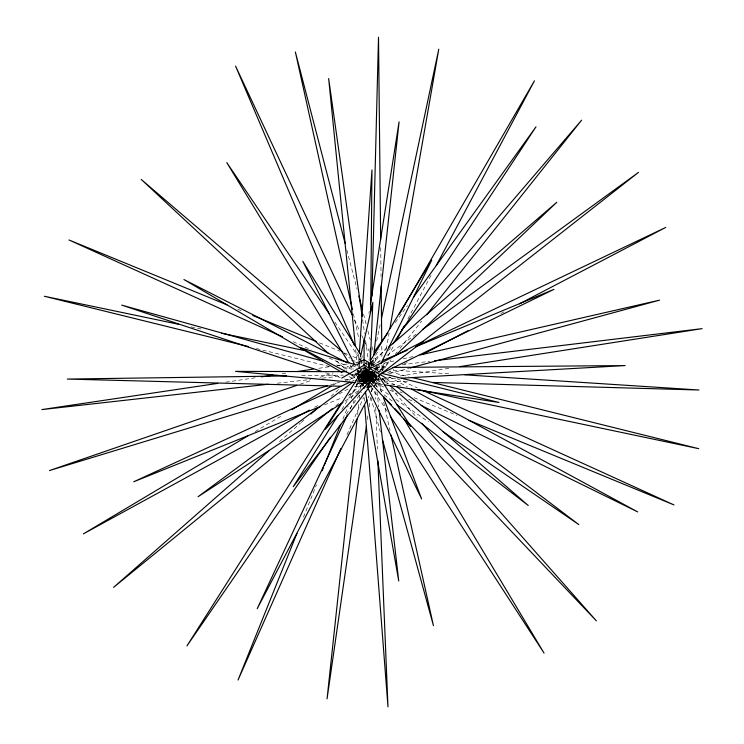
<?xml version="1.0" encoding="UTF-8"?>
<svg xmlns="http://www.w3.org/2000/svg" width="744" height="744" viewBox="0 0 744 744"><rect width="100%" height="100%" fill="white"/><g stroke="black" fill="none" stroke-linecap="round" stroke-linejoin="round"><path stroke-width="0.56" stroke-dasharray="3.72 2.79" d="M369.842 378.789L370.159 371.442M368.029 369.368L365.927 370.363L365.918 371.107L369.982 380.296M358.05 373.665L358.664 377.459L359.919 379.049L361.584 379.812L363.416 379.635C367.564 377.71 368.671 371.368 365.378 368.178L363.704 367.415M368.726 378.538L367.843 368.792M376.836 376.808L372.298 376.278L369.945 375.181L370.066 370.531M370.242 363.565L370.298 361.24M370.261 364.16L370.363 361.872M371.526 380.296C372.326 375.794 367.769 371.247 363.267 372.121L361.677 373.051L360.775 374.651C360.087 378.538 363.305 382.211 367.015 382.946M372.865 381.895L372.688 377.255L371.228 374.734L351.512 375.013M362.207 371.73L362.449 376.538L364.337 379.821L384.127 379.17M373.423 383.272C376.464 379.979 375.404 373.776 371.293 371.87L367.899 372.084L366.969 372.986L366.904 374.306C368.633 378.036 373.414 380.361 377.413 379.282L378.343 378.38L373.469 387.633M358.171 370.233L357.613 378.333L357.883 376.78C360.366 373.181 366.29 372.837 369.433 375.767L370.112 377.236M358.803 360.97L359.045 357.501M371.144 371.209L367.35 371.005L364.56 373.293L365.183 376.929L368.866 379.784M366.857 382.732L364.83 373.6L365.862 372.251L369.154 370.493M370.54 377.943L370.373 373.144L369.34 371.163L366.122 369.508L364.439 370.084C360.942 372.884 361.054 379.18 364.839 381.681L366.56 382.053L368.252 381.477M357.538 414.585L358.654 404.178M359.278 398.403L359.65 394.934M360.273 389.159L362.254 370.67M372 372.279L371.126 380.361L368.038 372.939L365.927 370.363M372.744 365.351L373.497 358.431M387.178 411.33L363.146 374.288L367.434 370.717M367.35 419.514L368.178 413.776M369.173 406.875L370.503 397.677M371.33 391.93L371.991 387.336M372.66 382.732L374.148 372.391M371.972 371.572C371.786 375.236 369.173 378.984 365.425 379.617L363.835 379.282L362.756 378.129L362.347 376.343L363.677 372L365.211 370.112M366.987 382.844L362.207 382.295L358.98 380.193L359.343 374.334M360.97 364.002L361.51 360.561M361.686 359.417L362.412 354.823M368.912 313.503L369.275 311.215M382.695 369.712L383.699 363.993M386.303 349.113L389.103 333.079M368.615 378.928C369.731 375.292 367.536 371.275 364.337 369.48M372.363 371.749L371.433 377.227L373.907 373.702M368.113 379.858L369.331 375.813L371.228 374.734M378.166 376.687L370.242 374.52L369.656 374.065L370.382 370.652M371.591 364.978L372.558 360.431M376.669 341.124L380.286 324.077M359.631 360.291L360.133 358.059M375.023 371.377C374.623 375.143 371.237 378.668 367.303 378.315L365.63 377.552L364.56 376.055L364.272 374.055L366.067 369.768M370.261 380.017L370.577 376.287L369.852 374.604L362.384 370.512M367.155 369.163L366.243 375.032L366.429 380.324L370.233 380.696M369.945 375.181L371.154 374.148L375.209 373.795M368.224 371.256L367.118 375.785L367.238 378.724L380.268 381.635M370.838 372.623L369.34 376.938L367.759 378.994M358.078 372.856L358.831 370.54M375.822 369.489L376.418 367.731M372.4 380.696L372.642 377.822L366.783 369.182M351.168 374.939L371.944 372.614L372.195 371.916M371.47 380.007L372.037 377.152L363.23 369.601M372.93 383.281L373.953 379.394L373.218 375.683L362.105 372.102M303.468 517.182L316.47 484.828M342.91 419.03L348.108 406.094M351.14 398.542L361.547 372.651M374.985 373.107L372.586 377.189L355.66 373.014M372.921 371.851L371.833 375.785L372.586 377.189M346.983 434.775L363.491 397.612M367.731 388.052L369.619 383.811M370.094 382.742L374.334 373.19M350.303 408.763L354.228 400.346M357.659 392.981L366.969 372.986M376.027 375.134L367.201 376.269L368.429 375.376L374.716 373.786M369.294 370.661L367.369 374.874L366.755 378.157L381.793 384.36M370.279 372.521L366.755 378.157M371.805 381.839L375.739 374.093M376.25 373.051L379.812 365.797M358.617 378.919L359.213 377.766C362.644 375.46 367.917 376.12 370.763 379.087L371.135 381.291L378.343 377.524M368.066 397.91L369.145 395.854M371.312 391.744L372.93 388.656M367.48 369.405L365.146 373.423C367.22 376.873 371.368 379.245 375.302 379.886L376.789 377.413L374.204 380.277L369.87 377.255L365.723 372.995L365.425 372.307L368.457 368.782M379.524 372.279L384.434 363.044M388.247 355.855L394.255 344.565M407.889 318.906L431.343 274.778M373.107 382.779L373.869 381.347C374.316 377.078 370.484 372.549 366.113 372.735L364.7 373.451L363.937 374.883L363.928 376.808L364.681 378.928L367.285 381.97M366.467 368.959C364.96 372.688 365.555 377.431 367.397 380.956M371.209 372.521L368.568 376.445L365.806 378.157L364.913 377.785L364.746 374.874L368.15 368.847M365.667 368.54L360.58 376.976L360.626 378.761C362.04 382.397 366.56 383.997 370.14 382.89M370.968 363.37L373.293 359.352M375.618 355.325L379.115 349.289M366.746 380.593L368.113 371.795L367.052 369.033M341.803 409.479L364.56 373.293M357.046 378.101L359.538 374.176M357.706 378.064L360.775 373.218M368.754 380.612L373.86 372.865M374.502 371.888L378.966 365.109M388.545 350.582L391.093 346.704M346.174 414.315L361.305 392.302M369.861 379.858L374.464 373.163M365.518 364.011L367.545 361.184M395.278 322.589L407.461 305.654M371.712 383.895L376.241 377.878L375.618 374.241M368.903 387.568L371.005 384.815M368.736 381.272L361.835 381.849L358.878 380.519L358.673 379.57C361.528 376.408 367.406 376.241 370.856 378.557L370.307 380.454M381.858 371.098L390.544 360.189M395.603 353.828L397.054 352.005M399.947 348.369L421.662 321.092M372.465 381.998L374.316 378.677L374.316 376.715L371.656 372.214L370.466 374.399L367.155 377.543L364.225 377.812L363.481 376.743L363.983 372.986L366.727 369.033M371.033 379.896L372.205 378.482L372.502 376.669C371.721 372.158 365.881 369.452 361.947 371.805M371.479 365.257L386.592 347.625M371.647 385.941L370.717 386.945L363.956 386.871M375.116 384.462L376.018 383.495C377.106 379.533 374.957 374.669 371.219 372.902L369.917 372.995L369.015 373.962L368.643 375.646L369.377 379.338M365.146 373.423L365.555 373.004C369.489 373.646 373.627 376.018 375.701 379.468M368.531 383.606L370.214 381.849M370.01 379.7L375.897 374.111M376.743 373.311L391.046 359.715M279.474 441.592L300.427 423.178M301.301 422.415L303.924 420.109M330.987 396.329L339.72 388.656M349.327 380.212L358.05 372.539M365.034 366.401L367.657 364.095M363.239 369.089L364.997 367.573M370.279 363.016L386.117 349.364M369.656 374.065L375.227 374.362M335.814 405.824L340.306 402.141M348.406 395.529L374.492 374.213M368.261 369.442L364.793 372.539L363.212 375.023L367.49 379.756M369.647 372.047L365.964 374.753L363.491 375.543M370.875 380.733L372.418 381.067L376.994 377.478M370.624 381.895L376.976 377.003M371.396 385.811L370.028 386.861L368.708 387.01L367.666 386.238M358.19 378.278L364.7 373.451M369.554 379.487L365.23 372.242L365.22 371.275L368.038 369.219M372.735 365.806L380.249 360.329M386.824 355.548L415.942 334.354M375.711 374.288C372.902 376.436 368.819 377.561 365.509 375.943L364.709 374.892M344.9 401.128L357.548 392.906M366.299 387.206L370.187 384.676M361.454 375.45L365.313 374.009L369.945 375.283M368.559 372.177L364.262 373.934L361.826 373.804M255.108 431.594L283.064 414.947M332.987 385.206L337.981 382.239M364.067 371.014L368.959 368.196M369.247 371.647L363.146 374.288M314.628 407.312L318.711 405.089M339.087 393.939L349.271 388.359M356.404 384.462L374.743 374.427L374.706 373.683M367.657 369.908L365.518 371.07L362.756 374.753L362.561 376.706L365.741 383.532M368.661 380.193C365.62 382.258 361.054 382.425 358.292 379.803M387.615 372.688L393.799 369.452M404.094 364.076L407.191 362.458M500.926 313.503L504.014 311.894M363.267 372.121L368.345 369.508M376.901 374.79L372.632 376.631L367.927 377.162L363.835 367.545M375.209 379.31L371.219 380.342M376.976 375.627L366.094 380.649L362.533 378.975L360.022 374.883M363.76 368.206L364.951 367.648M365.583 380.212L366.773 379.654C369.052 376.752 368.801 372.521 367.294 369.331M351.996 381.254L354.107 380.277M358.32 378.333L369.917 372.995M363.184 368.615L365.332 367.722M370.689 365.49L380.333 361.491M365.22 371.275L365.76 371.051C369.098 373.228 371.926 377.078 372.418 381.067M324.468 404.876L342.789 397.491M349.252 394.887L357.873 391.409M366.494 387.94L371.879 385.764M374.39 372.884L368.596 375.729L367.927 377.162M300.074 384.229L311.057 380.444M319.855 377.413L333.042 372.874M344.026 369.089L353.921 365.676M355.018 365.295L362.709 362.654M363.76 367.973L364.681 367.657C368.168 370.084 369.08 375.906 367.211 379.607L365.257 379.31L364.253 377.85L362.821 371.079M367.787 384.685L369.954 384.006M330.671 384.862L339.562 382.156M345.123 380.454L372.902 371.991L372.316 372.028M366.299 379.924L376.371 377.18M388.684 373.832L408.837 368.354M383.885 363.258L396.32 360.412M403.099 358.859L413.264 356.534M363.109 368.447L364.886 368.048M365.425 372.307L370.177 375.246L374.613 380.193M371.423 380.491L380.612 379.049M381.756 378.863L386.35 378.147M387.503 377.971L390.944 377.431M400.132 375.99L449.506 368.243M225.767 382.174L256.801 377.543M282.088 373.776L287.835 372.921M318.869 368.299L329.22 366.755M337.264 365.555L347.606 364.011M355.651 362.812L357.948 362.468M363.621 368.373L365.22 368.141M369.182 371.117L365.36 372.279L362.765 375.246L364.188 384.806M375.701 367.852L388.387 366.327M402.225 364.672L429.911 361.342M372.167 374.911L370.856 375.06C367.769 377.069 366.643 381.151 367.034 384.667M277.298 383.216L310.769 379.468M322.31 378.175L340.78 376.111M385.28 379.105L395.715 378.519M301.627 375.729L343.384 375.134M375.404 367.564L385.866 367.48M368.959 370.726L362.784 370.094M356.832 371.721L360.291 371.73M361.445 371.73L369.536 371.758L366.783 374.213L366.215 376.418L367.099 381.142M354.683 386.62L362.793 386.834M368.578 373.674L366.959 373.627C362.933 375.125 360.598 380.575 362.709 384.416M371.386 380.723L379.524 380.956M384.174 381.086L409.73 381.812M363.965 367.954L365.825 368.029M373.33 368.894L382.593 369.489M393.027 370.168L449.813 373.851M357.436 382.797L368.931 383.867M373.414 383.113L382.546 384.518M374.743 374.427L372.484 371.963M367.127 381.802C363.453 381.486 360.626 378.315 359.361 375.041M368.122 370.028L364.541 369.275M191.106 326.886L203.624 329.499M351.54 360.384L358.366 361.807M365.192 363.23L367.471 363.704M368.606 363.946L374.297 365.127M384.815 382.593L400.737 385.941M256.401 348.536L329.722 366.615M375.143 368.299L383.03 370.261M389.8 371.944L408.968 376.706M367.564 380.835L361.909 377.943L359.25 374.66M336.39 364.941L352.042 369.303M357.632 370.856L360.989 371.795M366.904 380.761L362.533 378.743L360.477 375.032M325.705 372.753L340.045 377.506M344.453 378.966L348.862 380.435M356.581 382.993L363.202 385.187M371.684 371.963L373.2 372.502M237.755 309.262L242.06 311.029M319.464 342.817L339.887 351.196M344.184 352.963L347.411 354.293M352.786 356.497L360.31 359.584M371.061 364.002L374.288 365.323M400.058 391.893L402.206 392.786M414.027 397.659L456.993 415.394M293.173 341.71L311.15 349.875M329.127 358.031L353.456 369.071M361.919 372.911L371.433 377.227M373.897 368.103L381.291 371.479M397.138 378.705L417.217 387.857M374.864 373.73L372.437 372.056M364.913 377.785L368.029 379.319M369.071 379.831L383.653 387.001M389.893 390.07L397.184 393.65M408.633 399.286L414.882 402.355M352.07 365.257L356.199 367.359M362.328 372.688L367.889 376.817L369.229 379.766M351.828 374.781L359.919 379.049M362.588 371.888L366.299 374.483L368.68 378.38M373.841 368.615L379.952 371.935M389.121 376.91L407.461 386.871M348.973 376.529L353.977 379.468M354.981 380.063L363.983 385.346M373.479 375.162L371.944 374.251C367.545 373.423 362.839 377.608 363.407 382.1L364.244 383.662L365.778 384.564M365.899 368.103L367.741 369.266M372.642 377.822L371.544 377.087C367.452 376.669 363.007 379.57 361.882 383.551L362.179 384.815L363.277 385.55M364.225 377.812L367.099 379.775M374.762 385.02L389.131 394.85M395.836 399.435L428.414 421.718M363.221 378.333L364.662 379.394C368.95 380.686 374.065 377.013 373.972 372.484L381.3 391.939M372.037 377.152L371.265 376.566C367.155 377.115 362.849 381.133 362.802 385.383L363.584 385.969M387.14 379.394L394.543 385.001M363.835 379.282L367.508 382.1M384.043 394.794L393.232 401.844M343.849 353L350.015 358.283M381.877 378.519L388.015 383.839M336.483 360.924L346.676 370.391M351.763 375.125L355.167 378.287M356.013 379.077L362.802 385.383M369.749 387.019L368.28 384.499M365.63 377.552L367.183 379.245M360.208 374.483C362.793 378.296 369.266 378.296 371.842 374.483L372.316 372.698L371.842 370.903M382.556 378.77L386.406 383.123M391.019 388.349L417.17 417.961M362.784 376.827L363.723 378.147C367.341 380.454 373.097 379.04 374.892 375.041L374.874 373.46L376.464 387.298M334.874 322.096L361.575 361.491M365.555 362.402L366.773 364.365M350.089 364.978L352.507 368.95M354.925 372.911L362.179 384.815M371.675 376.762L372.679 380.314M370.661 361.193L372.279 364.941M356.674 368.68L363.407 382.1M366.243 384.574L367.759 387.689M354.432 319.725L359.361 330.252M361.826 335.507L363.305 338.669M365.276 342.882L369.229 351.298M373.172 359.715L379.096 372.353M357.464 352.572L362.012 363.267M367.164 383.848L368.392 388.331M370.847 397.287L380.361 431.994M346.844 249.938L357.083 289.304M363.518 314.042L366.448 325.295M367.908 330.913L370.242 339.915M372 346.658L372.874 350.033M374.93 357.911L376.39 363.537M376.678 364.653L378.724 372.53M378.129 377.32L381.412 392.06M383.69 402.262L390.005 430.618M353.391 313.903L358.915 338.855M365.192 367.201L367.201 376.269M371.358 361.9L372.065 365.974M362.635 319.762L364.579 333.554M365.546 340.445L368.299 359.975M369.917 371.461L371.051 379.505M376.994 391.911L378.715 406.894M355.688 349.587L357.408 366.885M357.873 371.498L358.673 379.57M362.058 370.717L363.221 385.783M364.114 397.37L364.476 402.002M374.26 372.484L374.837 386.415M375.023 391.056L375.357 399.184M375.692 407.303L377.403 449.097M380.742 247.575L381.049 276.629M381.793 346.369L381.914 357.994M381.988 364.969L382.053 370.772"/><path stroke-width="1.12" d="M370.252 361.026L370.373 348.285M370.698 311.234L371.963 169.967L359.361 352.87M371.944 296.196L378.51 37.2L380.658 239.438M370.41 360.728L372.828 302.343L360.394 356.943M357.046 419.198L327.053 698.83L366.355 426.414M373.869 354.972L399.082 121.849L370.363 304.324M389.912 328.504L438.774 49.188L381.495 318.404M360.031 370.772L359.668 372.66L362.393 368.206M358.868 363.63L359.38 361.407M296.968 533.355L238.034 680.035L340.854 448.576M322.106 470.803L323.408 467.567M324.272 465.409L340.743 424.424M347.364 415.078L257.192 608.704L366.987 399.965M380.835 363.723L431.771 260.037L370.475 360.654M396.431 340.464L404.066 326.095M436.254 265.534L534.452 80.789L399.472 314.098M338.111 415.347L293.22 486.734L368.206 388.489M340.845 403.601L186.939 645.904L330.382 437.277M357.092 379.031L325.193 429.344L367.155 384.09M393.009 343.802L535.996 126.805L413.543 297.182M363.937 388.47L365.248 386.564M374.306 351.773L387.838 332.949M426.731 314.731L581.622 120.156L401.714 329.992M396.096 354.925L556.847 202.228L388.759 347.095M268.993 450.799L113.581 587.379L332.215 408.763M310.908 413.971L317.893 407.833M371.2 367.61L371.777 367.145M417.235 345.913L638.566 172.32L422.518 329.564M377.878 376.306L423.252 341.329L369.368 368.987M352.6 382.407L198.062 496.713L342.956 402.402M248.115 435.761L83.375 533.876L309.541 410.102M292.048 409.591L330.987 386.396M363.091 360.282L359.175 362.542L359.175 368.196L361.128 369.322M364.067 364.746L363.528 365.053L364.067 365.992L364.607 365.676L364.067 364.746L364.067 339.469M341.71 378.138L363.602 365.499M422.639 354.395L467.967 330.717M519.47 303.822L665.741 227.422L417.291 345.876M381.133 373.6L553.927 289.37L415.691 346.797M349.885 382.221L133.743 481.768L320.162 406.615M382.472 360.598L407.117 350.359M296.772 385.364L49.504 470.552L327.341 385.876M409.953 368.048L659.593 300.139L420.044 354.981M459.848 366.625L702.141 328.643L434.524 360.784M217.722 383.374L41.859 409.581L268.072 384.248M261.404 376.864L272.89 375.153M297.033 371.554L313.122 369.154M401.509 378.185L625.183 365.574L392.832 367.424M286.552 375.943L67.304 379.068L340.78 386.257M346.434 371.693L235.532 371.368L355.13 382.574M432.962 382.472L698.979 390.005L464.879 374.827M384.825 384.871L499.001 402.476L381.3 373.228M369.34 363.863L369.433 365.983M178.588 324.282L44.333 296.252L248.496 346.592M221.833 333.303L303.757 350.405M417.803 389.531L698.737 448.688L412.353 377.543M322.97 361.203L121.7 305.114L321.296 371.293M356.051 365.016L300.288 347.569L350.824 374.251M227.004 304.854L68.978 239.968L282.599 336.911M252.811 315.447L316.237 341.487M370.912 367.145L371.805 367.508M468.813 420.267L673.999 504.934L422.499 390.265M421.132 405.424L637.673 511.9L411.534 389.084M346.909 362.626L183.907 279.53L341.98 372.418M370.633 367.183L371.154 367.452M364.067 359.715L368.959 362.542L368.959 367.062M364.486 365.527L386.378 378.166M442.782 431.548L578.841 524.604L396.394 386.406M396.905 404.662L528.259 505.492L389.763 385.355M342.965 352.247L141.193 179.416L327.992 353.028M383.495 396.617L391.493 405.052M394.701 408.419L400.3 414.324M406.698 421.067L596.363 620.859L421.783 423.187M367.954 380.082L410.632 426.452L378.38 375.181M329.015 313.447L226.762 162.592L348.88 362.988M390.34 416.203L544.05 653.102L403.936 418.9M360.682 354.553L302.799 261.321L354.6 364.551M368.261 388.731L421.625 498.945L383.337 397.343M351.968 314.461L235.56 66.067L354.284 345.095M382.509 439.825L433.445 625.667L391.009 435.147M345.095 243.186L295.368 51.987L352.386 309.374M358.841 296.047L362.347 309.551M365.388 391.651L398.738 580.952L379.115 410.353M369.005 362.96L369.331 365.109M362.151 316.321L328.653 78.52L355.344 346.118M368.782 363.416L369.591 369.163M364.746 405.48L387.977 706.8L377.878 460.703M381.151 285.928L381.728 340.557"/></g></svg>
